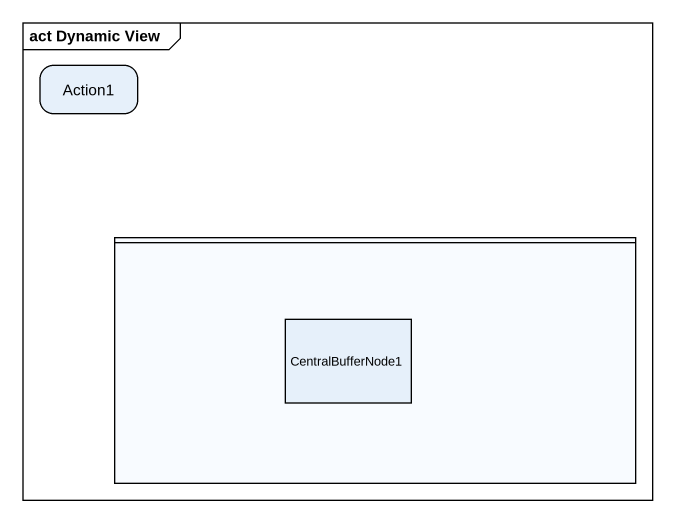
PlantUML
@startuml
mainframe act Dynamic View
hide empty description
state Action1
state " " as lane1 <<partition>> {
  state CentralBufferNode1 <<object>>
}
@enduml
